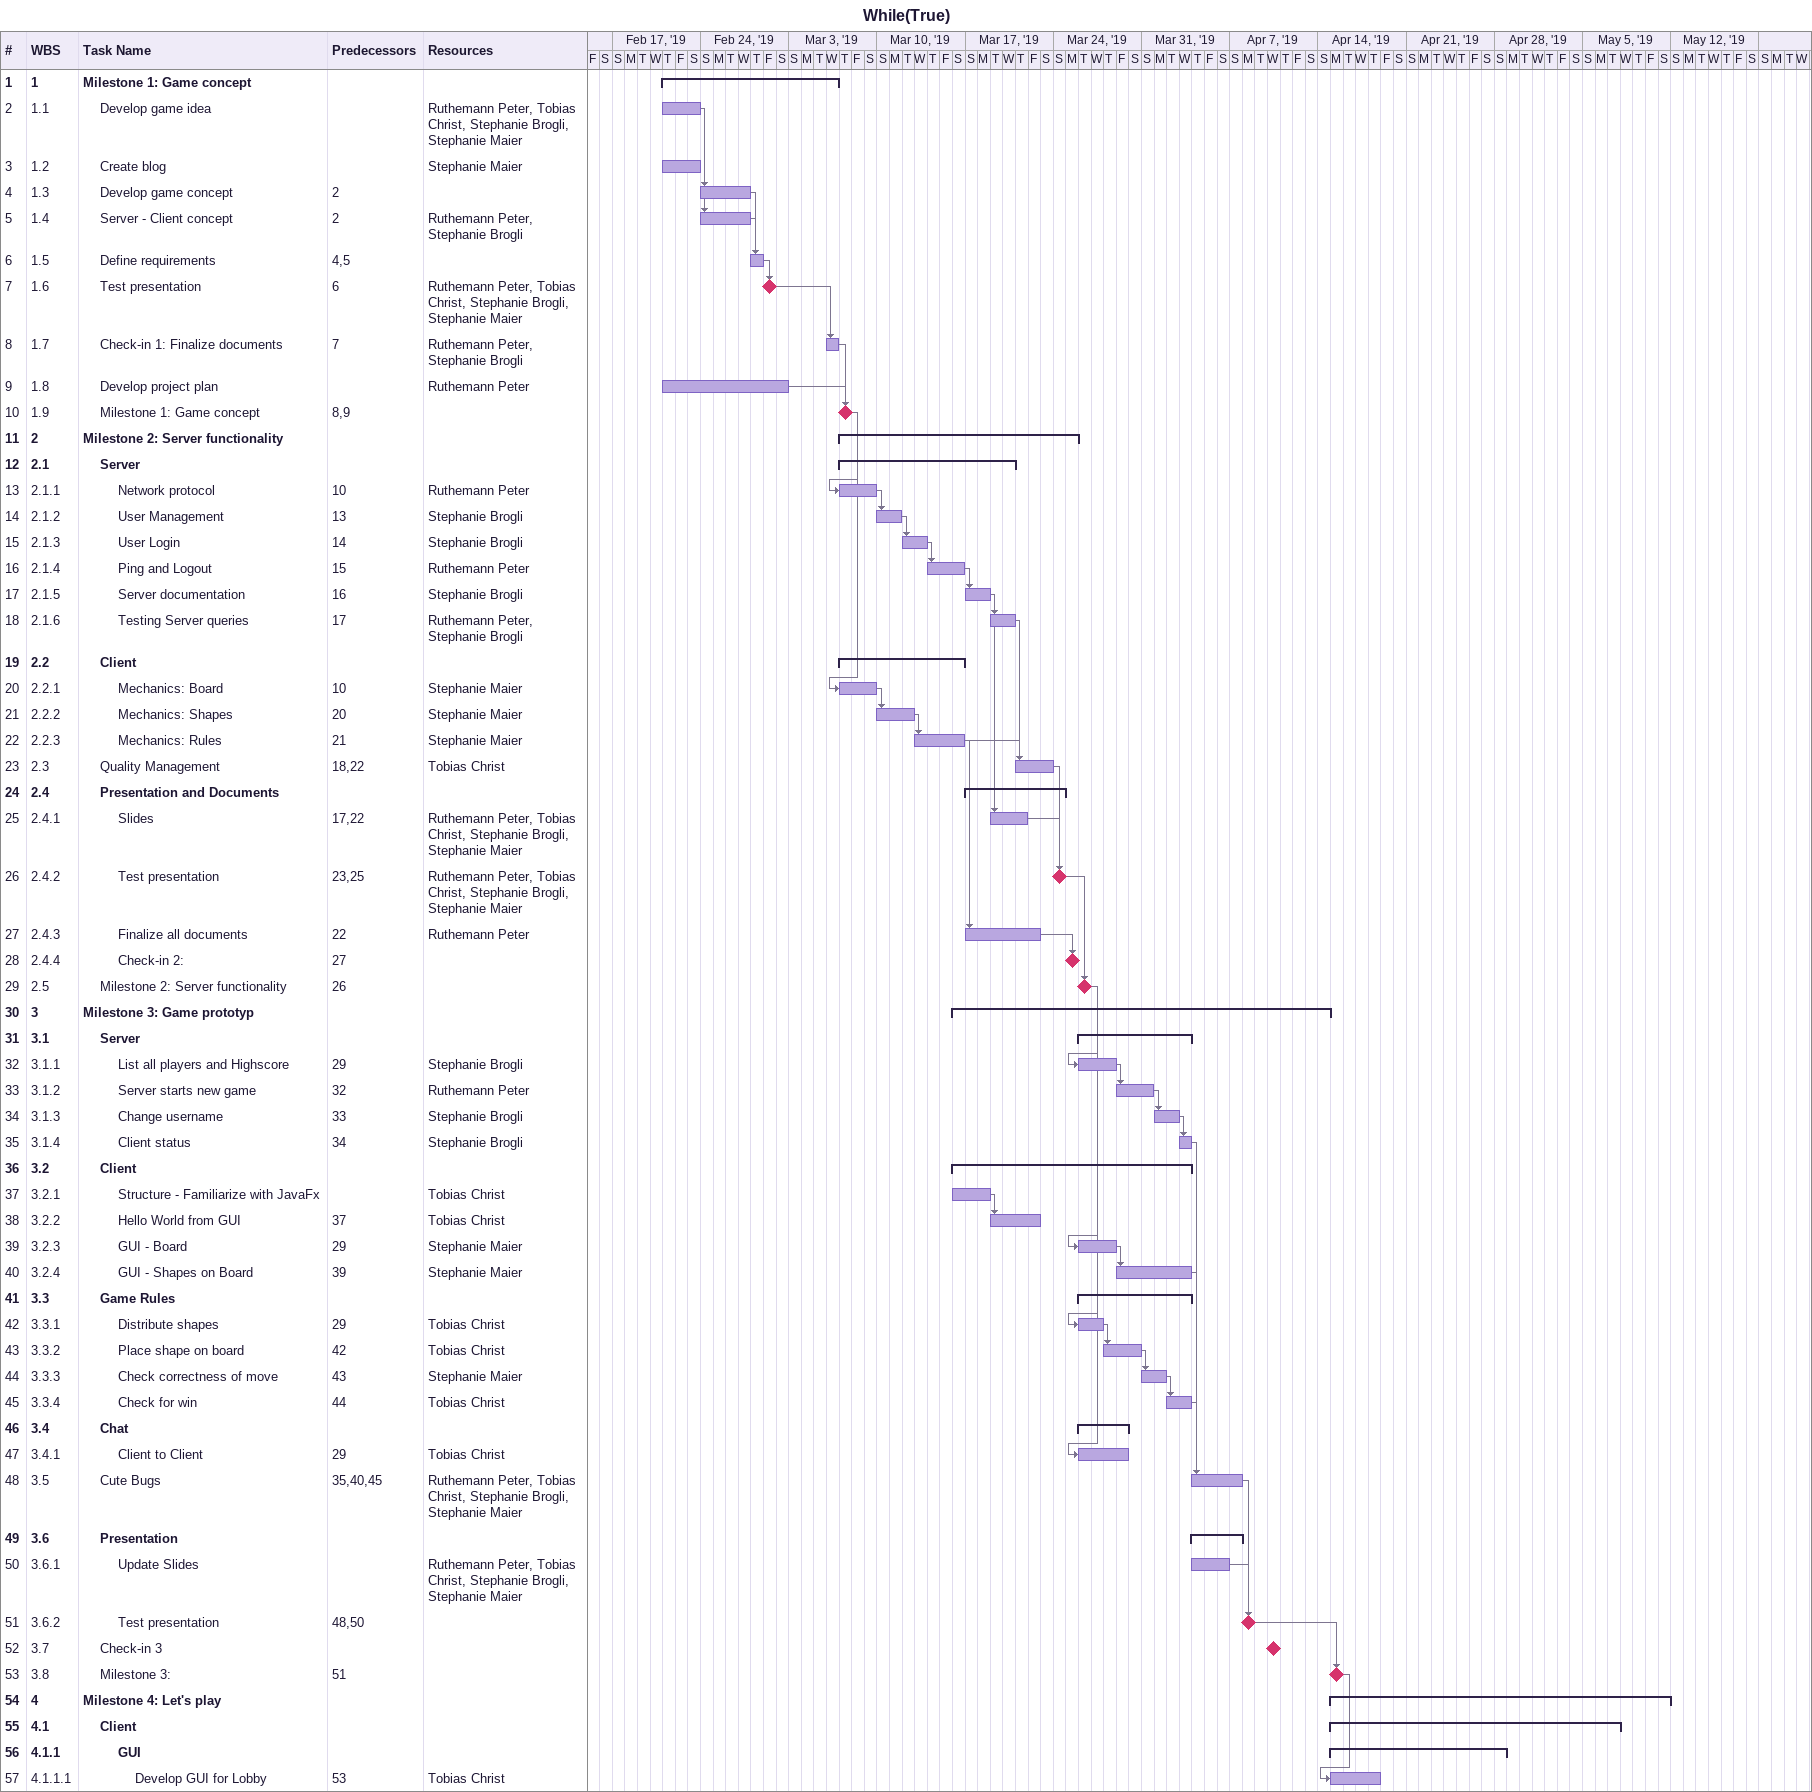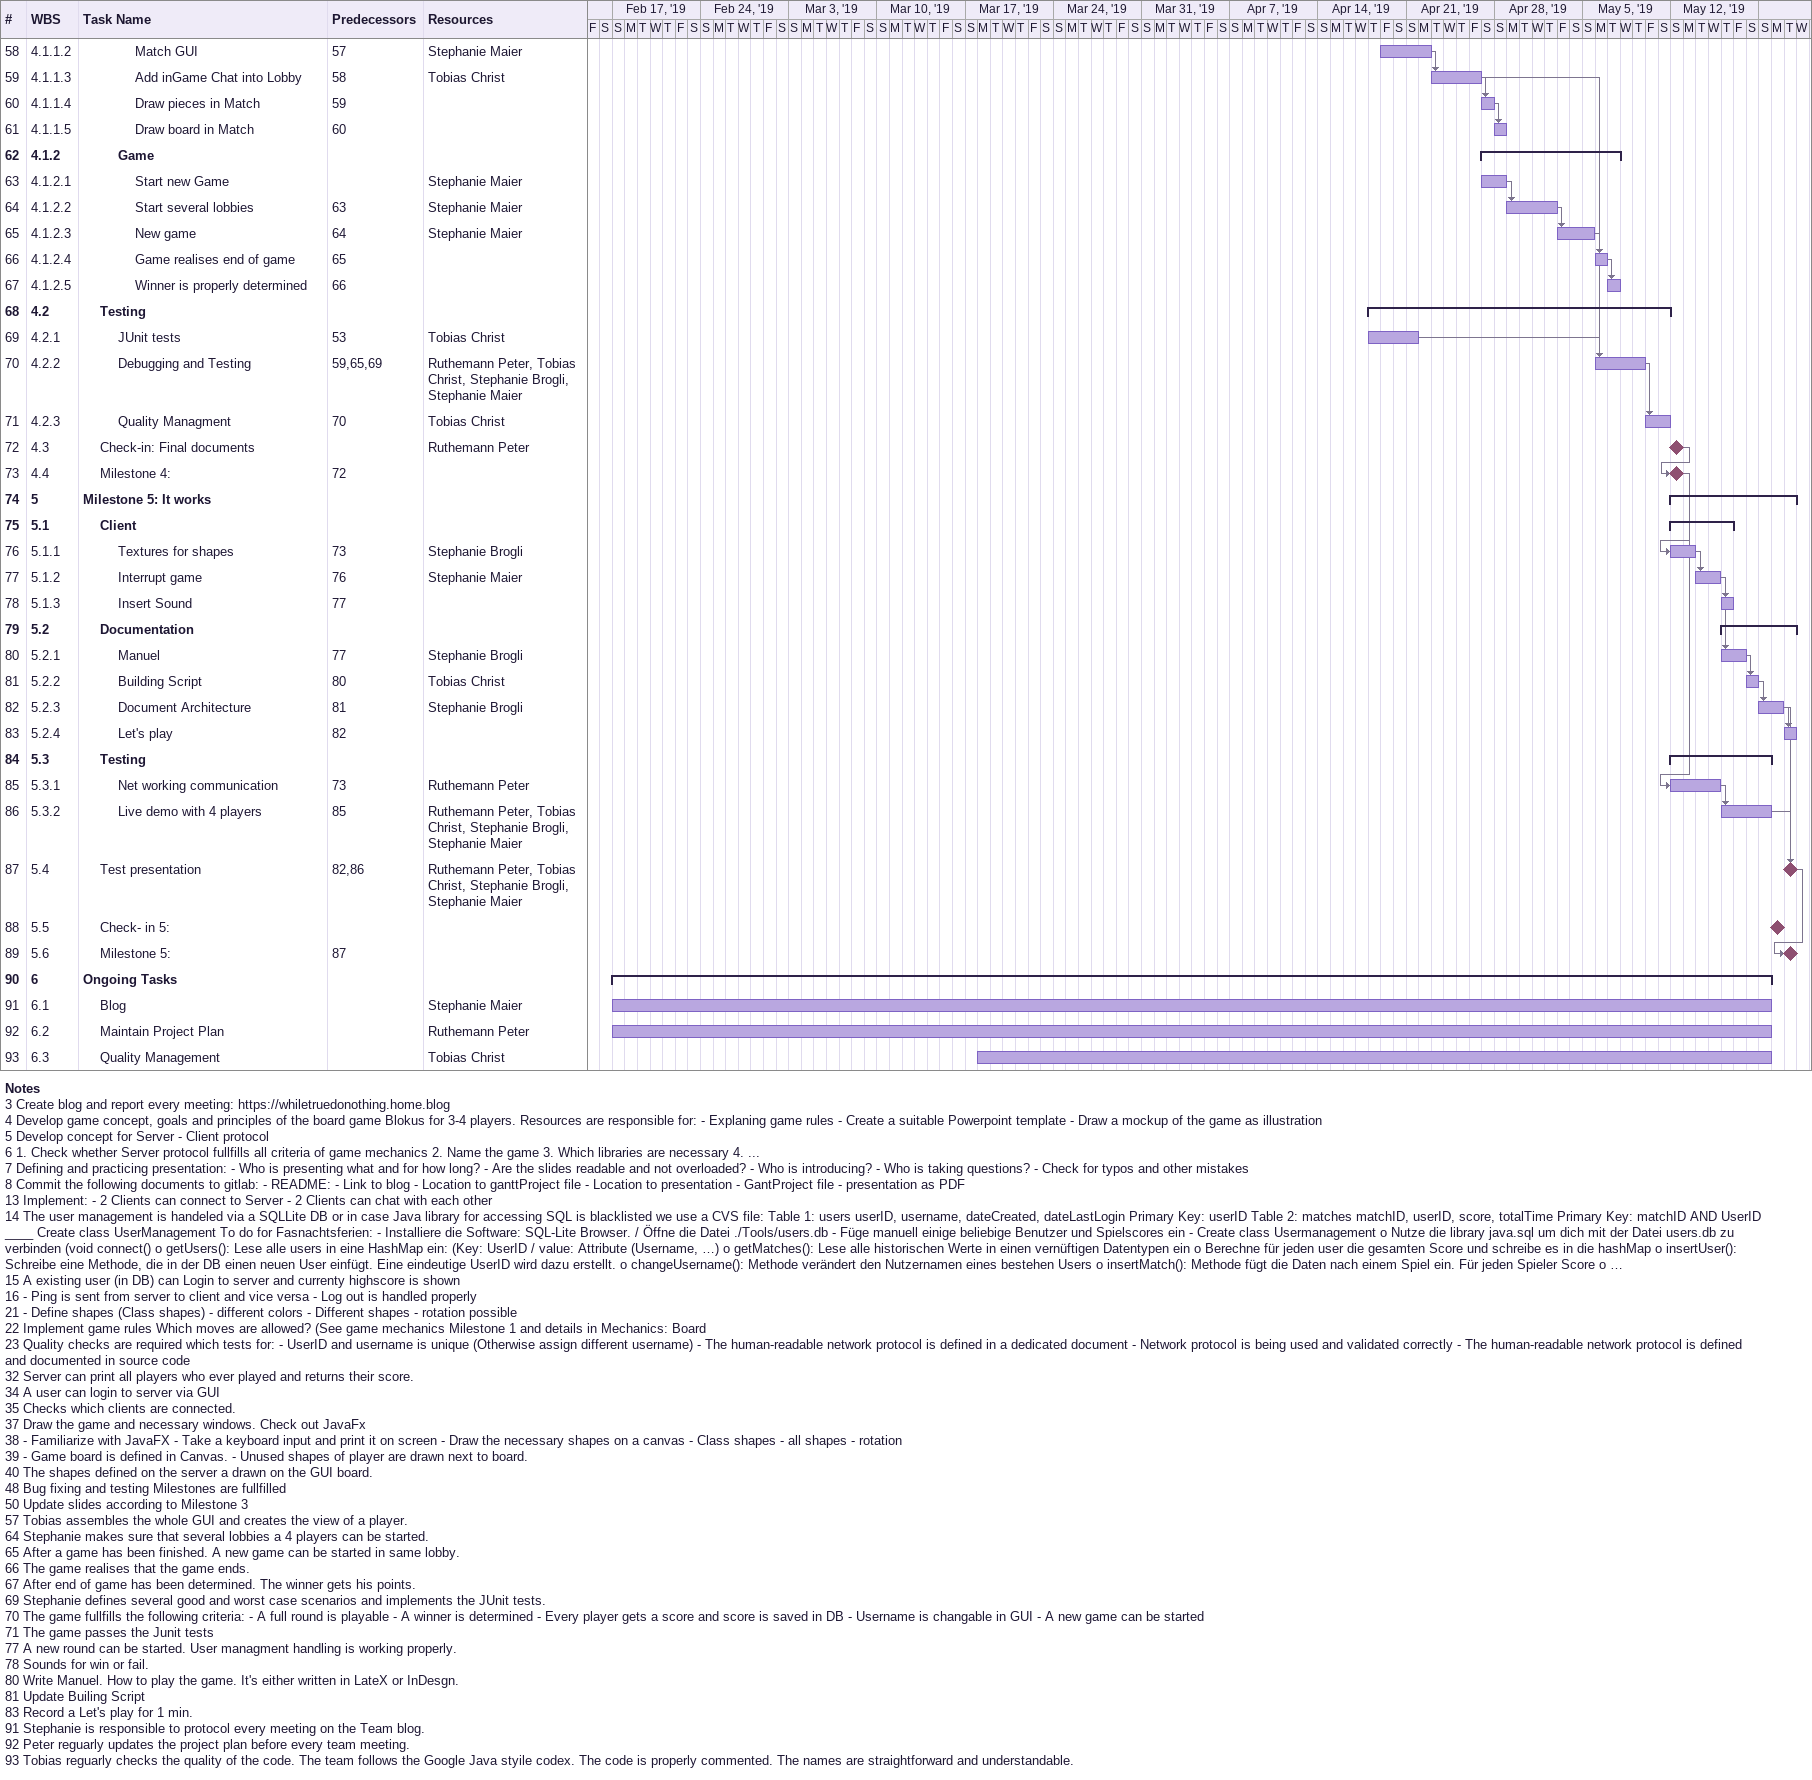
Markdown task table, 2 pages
While(True)

| ID | WBS | Task | Start | Finish | Predecessors | Resources |
|---|---|---|---|---|---|---|
| 1 | 1 | **Milestone 1: Game concept** | 2019-02-21 | 2019-03-06 |  |  |
| 2 | 1.1 | Develop game idea | 2019-02-21 | 2019-02-23 |  | Ruthemann Peter, Tobias Christ, Stephanie Brogli, Stephanie Maier |
| 3 | 1.2 | Create blog | 2019-02-21 | 2019-02-23 |  | Stephanie Maier |
| 4 | 1.3 | Develop game concept | 2019-02-24 | 2019-02-27 | 2 |  |
| 5 | 1.4 | Server - Client concept | 2019-02-24 | 2019-02-27 | 2 | Ruthemann Peter, Stephanie Brogli |
| 6 | 1.5 | Define requirements | 2019-02-28 | 2019-02-28 | 4, 5 |  |
| 7 | 1.6 | Test presentation (milestone) | 2019-03-01 | 2019-03-01 | 6 | Ruthemann Peter, Tobias Christ, Stephanie Brogli, Stephanie Maier |
| 8 | 1.7 | Check-in 1: Finalize documents | 2019-03-06 | 2019-03-06 | 7 | Ruthemann Peter, Stephanie Brogli |
| 9 | 1.8 | Develop project plan | 2019-02-21 | 2019-03-02 |  | Ruthemann Peter |
| 10 | 1.9 | Milestone 1: Game concept (milestone) | 2019-03-07 | 2019-03-07 | 8, 9 |  |
| 11 | 2 | **Milestone 2: Server functionality** | 2019-03-07 | 2019-03-25 |  |  |
| 12 | 2.1 | **Server** | 2019-03-07 | 2019-03-20 |  |  |
| 13 | 2.1.1 | Network protocol | 2019-03-07 | 2019-03-09 | 10 | Ruthemann Peter |
| 14 | 2.1.2 | User Management | 2019-03-10 | 2019-03-11 | 13 | Stephanie Brogli |
| 15 | 2.1.3 | User Login | 2019-03-12 | 2019-03-13 | 14 | Stephanie Brogli |
| 16 | 2.1.4 | Ping and Logout | 2019-03-14 | 2019-03-16 | 15 | Ruthemann Peter |
| 17 | 2.1.5 | Server documentation | 2019-03-17 | 2019-03-18 | 16 | Stephanie Brogli |
| 18 | 2.1.6 | Testing Server queries | 2019-03-19 | 2019-03-20 | 17 | Ruthemann Peter, Stephanie Brogli |
| 19 | 2.2 | **Client** | 2019-03-07 | 2019-03-16 |  |  |
| 20 | 2.2.1 | Mechanics: Board | 2019-03-07 | 2019-03-09 | 10 | Stephanie Maier |
| 21 | 2.2.2 | Mechanics: Shapes | 2019-03-10 | 2019-03-12 | 20 | Stephanie Maier |
| 22 | 2.2.3 | Mechanics: Rules | 2019-03-13 | 2019-03-16 | 21 | Stephanie Maier |
| 23 | 2.3 | Quality Management | 2019-03-21 | 2019-03-23 | 18, 22 | Tobias Christ |
| 24 | 2.4 | **Presentation and Documents** | 2019-03-17 | 2019-03-24 |  |  |
| 25 | 2.4.1 | Slides | 2019-03-19 | 2019-03-21 | 17, 22 | Ruthemann Peter, Tobias Christ, Stephanie Brogli, Stephanie Maier |
| 26 | 2.4.2 | Test presentation (milestone) | 2019-03-24 | 2019-03-24 | 23, 25 | Ruthemann Peter, Tobias Christ, Stephanie Brogli, Stephanie Maier |
| 27 | 2.4.3 | Finalize all documents | 2019-03-17 | 2019-03-22 | 22 | Ruthemann Peter |
| 28 | 2.4.4 | Check-in 2: (milestone) | 2019-03-25 | 2019-03-25 | 27 |  |
| 29 | 2.5 | Milestone 2: Server functionality (milestone) | 2019-03-26 | 2019-03-26 | 26 |  |
| 30 | 3 | **Milestone 3: Game prototyp** | 2019-03-16 | 2019-04-14 |  |  |
| 31 | 3.1 | **Server** | 2019-03-26 | 2019-04-03 |  |  |
| 32 | 3.1.1 | List all players and Highscore | 2019-03-26 | 2019-03-28 | 29 | Stephanie Brogli |
| 33 | 3.1.2 | Server starts new game | 2019-03-29 | 2019-03-31 | 32 | Ruthemann Peter |
| 34 | 3.1.3 | Change username | 2019-04-01 | 2019-04-02 | 33 | Stephanie Brogli |
| 35 | 3.1.4 | Client status | 2019-04-03 | 2019-04-03 | 34 | Stephanie Brogli |
| 36 | 3.2 | **Client** | 2019-03-16 | 2019-04-03 |  |  |
| 37 | 3.2.1 | Structure - Familiarize with JavaFx | 2019-03-16 | 2019-03-18 |  | Tobias Christ |
| 38 | 3.2.2 | Hello World from GUI | 2019-03-19 | 2019-03-22 | 37 | Tobias Christ |
| 39 | 3.2.3 | GUI - Board | 2019-03-26 | 2019-03-28 | 29 | Stephanie Maier |
| 40 | 3.2.4 | GUI - Shapes on Board | 2019-03-29 | 2019-04-03 | 39 | Stephanie Maier |
| 41 | 3.3 | **Game Rules** | 2019-03-26 | 2019-04-03 |  |  |
| 42 | 3.3.1 | Distribute shapes | 2019-03-26 | 2019-03-27 | 29 | Tobias Christ |
| 43 | 3.3.2 | Place shape on board | 2019-03-28 | 2019-03-30 | 42 | Tobias Christ |
| 44 | 3.3.3 | Check correctness of move | 2019-03-31 | 2019-04-01 | 43 | Stephanie Maier |
| 45 | 3.3.4 | Check for win | 2019-04-02 | 2019-04-03 | 44 | Tobias Christ |
| 46 | 3.4 | **Chat** | 2019-03-26 | 2019-03-29 |  |  |
| 47 | 3.4.1 | Client to Client | 2019-03-26 | 2019-03-29 | 29 | Tobias Christ |
| 48 | 3.5 | Cute Bugs | 2019-04-04 | 2019-04-07 | 35, 40, 45 | Ruthemann Peter, Tobias Christ, Stephanie Brogli, Stephanie Maier |
| 49 | 3.6 | **Presentation** | 2019-04-04 | 2019-04-07 |  |  |
| 50 | 3.6.1 | Update Slides | 2019-04-04 | 2019-04-06 |  | Ruthemann Peter, Tobias Christ, Stephanie Brogli, Stephanie Maier |
| 51 | 3.6.2 | Test presentation (milestone) | 2019-04-08 | 2019-04-08 | 48, 50 |  |
| 52 | 3.7 | Check-in 3 (milestone) | 2019-04-10 | 2019-04-10 |  |  |
| 53 | 3.8 | Milestone 3: (milestone) | 2019-04-15 | 2019-04-15 | 51 |  |
| 54 | 4 | **Milestone 4: Let's play** | 2019-04-15 | 2019-05-11 |  |  |
| 55 | 4.1 | **Client** | 2019-04-15 | 2019-05-07 |  |  |
| 56 | 4.1.1 | **GUI** | 2019-04-15 | 2019-04-28 |  |  |
| 57 | 4.1.1.1 | Develop GUI for Lobby | 2019-04-15 | 2019-04-18 | 53 | Tobias Christ |
| 58 | 4.1.1.2 | Match GUI | 2019-04-19 | 2019-04-22 | 57 | Stephanie Maier |
| 59 | 4.1.1.3 | Add inGame Chat into Lobby | 2019-04-23 | 2019-04-26 | 58 | Tobias Christ |
| 60 | 4.1.1.4 | Draw pieces in Match | 2019-04-27 | 2019-04-27 | 59 |  |
| 61 | 4.1.1.5 | Draw board in Match | 2019-04-28 | 2019-04-28 | 60 |  |
| 62 | 4.1.2 | **Game** | 2019-04-27 | 2019-05-07 |  |  |
| 63 | 4.1.2.1 | Start new Game | 2019-04-27 | 2019-04-28 |  | Stephanie Maier |
| 64 | 4.1.2.2 | Start several lobbies | 2019-04-29 | 2019-05-02 | 63 | Stephanie Maier |
| 65 | 4.1.2.3 | New game | 2019-05-03 | 2019-05-05 | 64 | Stephanie Maier |
| 66 | 4.1.2.4 | Game realises end of game | 2019-05-06 | 2019-05-06 | 65 |  |
| 67 | 4.1.2.5 | Winner is properly determined | 2019-05-07 | 2019-05-07 | 66 |  |
| 68 | 4.2 | **Testing** | 2019-04-18 | 2019-05-11 |  |  |
| 69 | 4.2.1 | JUnit tests | 2019-04-18 | 2019-04-21 | 53 | Tobias Christ |
| 70 | 4.2.2 | Debugging and Testing | 2019-05-06 | 2019-05-09 | 59, 65, 69 | Ruthemann Peter, Tobias Christ, Stephanie Brogli, Stephanie Maier |
| 71 | 4.2.3 | Quality Managment | 2019-05-10 | 2019-05-11 | 70 | Tobias Christ |
| 72 | 4.3 | Check-in: Final documents (milestone) | 2019-05-12 | 2019-05-12 |  | Ruthemann Peter |
| 73 | 4.4 | Milestone 4: (milestone) | 2019-05-12 | 2019-05-12 | 72 |  |
| 74 | 5 | **Milestone 5: It works** | 2019-05-12 | 2019-05-21 |  |  |
| 75 | 5.1 | **Client** | 2019-05-12 | 2019-05-16 |  |  |
| 76 | 5.1.1 | Textures for shapes | 2019-05-12 | 2019-05-13 | 73 | Stephanie Brogli |
| 77 | 5.1.2 | Interrupt game | 2019-05-14 | 2019-05-15 | 76 | Stephanie Maier |
| 78 | 5.1.3 | Insert Sound | 2019-05-16 | 2019-05-16 | 77 |  |
| 79 | 5.2 | **Documentation** | 2019-05-16 | 2019-05-21 |  |  |
| 80 | 5.2.1 | Manuel | 2019-05-16 | 2019-05-17 | 77 | Stephanie Brogli |
| 81 | 5.2.2 | Building Script | 2019-05-18 | 2019-05-18 | 80 | Tobias Christ |
| 82 | 5.2.3 | Document Architecture | 2019-05-19 | 2019-05-20 | 81 | Stephanie Brogli |
| 83 | 5.2.4 | Let's play | 2019-05-21 | 2019-05-21 | 82 |  |
| 84 | 5.3 | **Testing** | 2019-05-12 | 2019-05-19 |  |  |
| 85 | 5.3.1 | Net working communication | 2019-05-12 | 2019-05-15 | 73 | Ruthemann Peter |
| 86 | 5.3.2 | Live demo with 4 players | 2019-05-16 | 2019-05-19 | 85 | Ruthemann Peter, Tobias Christ, Stephanie Brogli, Stephanie Maier |
| 87 | 5.4 | Test presentation (milestone) | 2019-05-21 | 2019-05-21 | 82, 86 | Ruthemann Peter, Tobias Christ, Stephanie Brogli, Stephanie Maier |
| 88 | 5.5 | Check- in 5: (milestone) | 2019-05-20 | 2019-05-20 |  |  |
| 89 | 5.6 | Milestone 5: (milestone) | 2019-05-21 | 2019-05-21 | 87 |  |
| 90 | 6 | **Ongoing Tasks** | 2019-02-17 | 2019-05-19 |  |  |
| 91 | 6.1 | Blog | 2019-02-17 | 2019-05-19 |  | Stephanie Maier |
| 92 | 6.2 | Maintain Project Plan | 2019-02-17 | 2019-05-19 |  | Ruthemann Peter |
| 93 | 6.3 | Quality Management | 2019-03-18 | 2019-05-19 |  | Tobias Christ |

Notes
- 3: Create blog and report every meeting: https://whiletruedonothing.home.blog
- 4: Develop game concept, goals and principles of the board game Blokus for 3-4 players. Resources are responsible for: - Explaning game rules - Create a suitable Powerpoint template - Draw a mockup of the game as illustration
- 5: Develop concept for Server - Client protocol
- 6: 1. Check whether Server protocol fullfills all criteria of game mechanics 2. Name the game 3. Which libraries are necessary 4. ...
- 7: Defining and practicing presentation: - Who is presenting what and for how long? - Are the slides readable and not overloaded? - Who is introducing? - Who is taking questions? - Check for typos and other mistakes
- 8: Commit the following documents to gitlab: - README: - Link to blog - Location to ganttProject file - Location to presentation - GantProject file - presentation as PDF
- 13: Implement: - 2 Clients can connect to Server - 2 Clients can chat with each other
- 14: The user management is handeled via a SQLLite DB or in case Java library for accessing SQL is blacklisted we use a CVS file: Table 1: users userID, username, dateCreated, dateLastLogin Primary Key: userID Table 2: matches matchID, userID, score, totalTime Primary Key: matchID AND UserID ____ Create class UserManagement To do for Fasnachtsferien: - Installiere die Software: SQL-Lite Browser. / Öffne die Datei ./Tools/users.db - Füge manuell einige beliebige Benutzer und Spielscores ein - Create class Usermanagement o Nutze die library java.sql um dich mit der Datei users.db zu verbinden (void connect() o getUsers(): Lese alle users in eine HashMap ein: (Key: UserID / value: Attribute (Username, …) o getMatches(): Lese alle historischen Werte in einen vernüftigen Datentypen ein o Berechne für jeden user die gesamten Score und schreibe es in die hashMap o insertUser(): Schreibe eine Methode, die in der DB einen neuen User einfügt. Eine eindeutige UserID wird dazu erstellt. o changeUsername(): Methode verändert den Nutzernamen eines bestehen Users o insertMatch(): Methode fügt die Daten nach einem Spiel ein. Für jeden Spieler Score o …
- 15: A existing user (in DB) can Login to server and currenty highscore is shown
- 16: - Ping is sent from server to client and vice versa - Log out is handled properly
- 21: - Define shapes (Class shapes) - different colors - Different shapes - rotation possible
- 22: Implement game rules Which moves are allowed? (See game mechanics Milestone 1 and details in Mechanics: Board
- 23: Quality checks are required which tests for: - UserID and username is unique (Otherwise assign different username) - The human-readable network protocol is defined in a dedicated document - Network protocol is being used and validated correctly - The human-readable network protocol is defined and documented in source code
- 32: Server can print all players who ever played and returns their score.
- 34: A user can login to server via GUI
- 35: Checks which clients are connected.
- 37: Draw the game and necessary windows. Check out JavaFx
- 38: - Familiarize with JavaFX - Take a keyboard input and print it on screen - Draw the necessary shapes on a canvas - Class shapes - all shapes - rotation
- 39: - Game board is defined in Canvas. - Unused shapes of player are drawn next to board.
- 40: The shapes defined on the server a drawn on the GUI board.
- 48: Bug fixing and testing Milestones are fullfilled
- 50: Update slides according to Milestone 3
- 57: Tobias assembles the whole GUI and creates the view of a player.
- 64: Stephanie makes sure that several lobbies a 4 players can be started.
- 65: After a game has been finished. A new game can be started in same lobby.
- 66: The game realises that the game ends.
- 67: After end of game has been determined. The winner gets his points.
- 69: Stephanie defines several good and worst case scenarios and implements the JUnit tests.
- 70: The game fullfills the following criteria: - A full round is playable - A winner is determined - Every player gets a score and score is saved in DB - Username is changable in GUI - A new game can be started
- 71: The game passes the Junit tests
- 77: A new round can be started. User managment handling is working properly.
- 78: Sounds for win or fail.
- 80: Write Manuel. How to play the game. It's either written in LateX or InDesgn.
- 81: Update Builing Script
- 83: Record a Let's play for 1 min.
- 91: Stephanie is responsible to protocol every meeting on the Team blog.
- 92: Peter reguarly updates the project plan before every team meeting.
- 93: Tobias reguarly checks the quality of the code. The team follows the Google Java styile codex. The code is properly commented. The names are straightforward and understandable.
